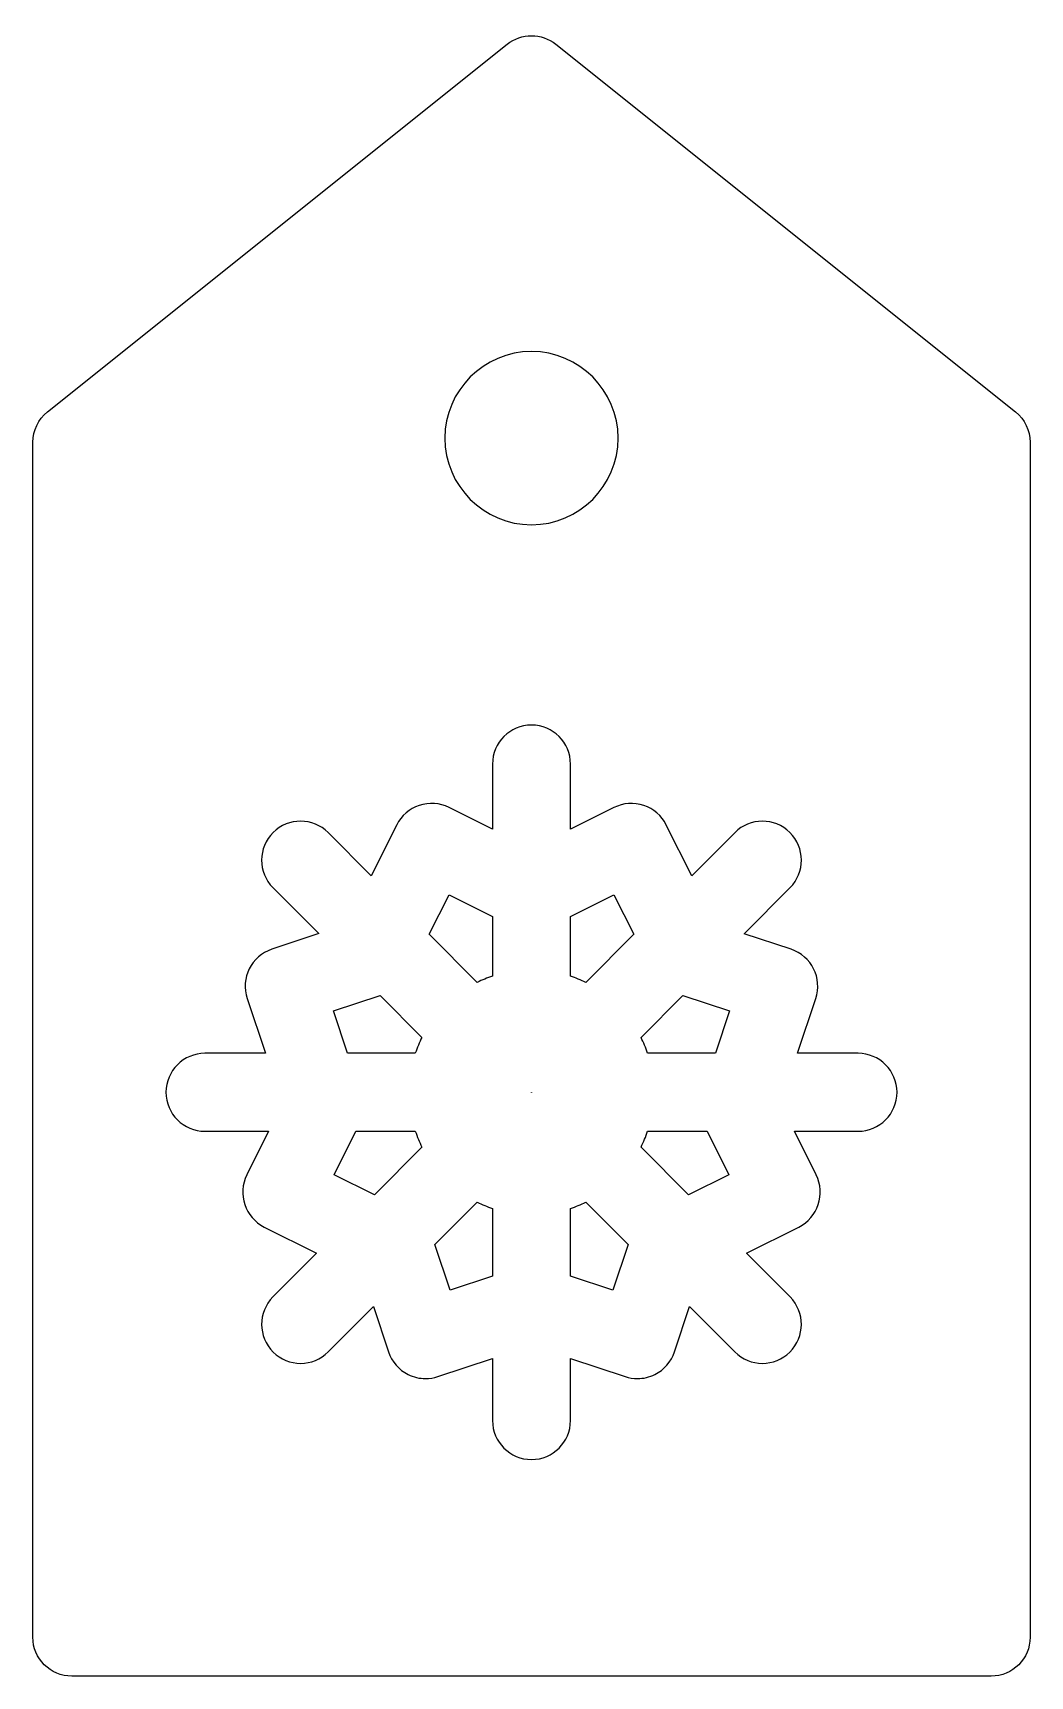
# Model space of a CAD drawing. Header units: centimetres. Extents: x -6.6 to 6.6, y -10.8 to 10.8.
import ezdxf

# ---------------------------------------------------------------- set-up
doc = ezdxf.new("R2010")
doc.units = ezdxf.units.CM
doc.header["$MEASUREMENT"] = 0
doc.layers.add('Layer 1', color=7, linetype='Continuous')

msp = doc.modelspace()

# ---------------------------------------------------------------- linework, layer by layer
at = {"layer": 'Layer 1'}
for points, knots in [([(6.36876, 5.84406), (6.36876, 5.84406), (0.32065, 10.68255), (0.32065, 10.68255), (0.32065, 10.68255), (0.13325, 10.83244), (-0.1331, 10.83244), (-0.32051, 10.68255), (-0.32051, 10.68255), (-0.32051, 10.68255), (-6.36862, 5.84406), (-6.36862, 5.84406), (-6.36862, 5.84406), (-6.49031, 5.74672), (-6.56119, 5.5993), (-6.56119, 5.44337), (-6.56119, 5.44337), (-6.56119, 5.44337), (-6.56119, -10.28178), (-6.56119, -10.28178), (-6.56119, -10.28178), (-6.56119, -10.56521), (-6.33148, -10.79492), (-6.04805, -10.79492), (-6.04805, -10.79492), (-6.04805, -10.79492), (6.04811, -10.79493), (6.04811, -10.79493), (6.04811, -10.79493), (6.33154, -10.79493), (6.56125, -10.56522), (6.56125, -10.28179), (6.56125, -10.28179), (6.56125, -10.28179), (6.56125, 5.44337), (6.56125, 5.44337), (6.56125, 5.44337), (6.56132, 5.5993), (6.49045, 5.74672), (6.36876, 5.84406)], [0, 0, 0, 0, 0.09090909, 0.09090909, 0.09090909, 0.09090909, 0.18181818, 0.18181818, 0.18181818, 0.18181818, 0.27272727, 0.27272727, 0.27272727, 0.27272727, 0.36363636, 0.36363636, 0.36363636, 0.36363636, 0.45454545, 0.45454545, 0.45454545, 0.45454545, 0.54545455, 0.54545455, 0.54545455, 0.54545455, 0.63636364, 0.63636364, 0.63636364, 0.63636364, 0.72727273, 0.72727273, 0.72727273, 0.72727273, 0.81818182, 0.81818182, 0.81818182, 0.81818182, 1, 1, 1, 1]), ([(0, 6.63831), (0.62858, 6.63831), (1.13998, 6.12691), (1.13998, 5.49833), (1.13998, 5.49833), (1.13998, 4.86975), (0.62858, 4.35835), (0, 4.35835), (0, 4.35835), (-0.62858, 4.35835), (-1.13998, 4.86975), (-1.13998, 5.49833), (-1.13998, 5.49833), (-1.13998, 6.12691), (-0.62858, 6.63831), (0, 6.63831)], [0, 0, 0, 0, 0.2, 0.2, 0.2, 0.2, 0.4, 0.4, 0.4, 0.4, 0.6, 0.6, 0.6, 0.6, 1, 1, 1, 1]), ([(4.29663, -3.62378), (4.29663, -3.62378), (3.45985, -3.62378), (3.45985, -3.62378), (3.45985, -3.62378), (3.45985, -3.62378), (3.74612, -4.19653), (3.74612, -4.19653), (3.74612, -4.19653), (3.87275, -4.45001), (3.77004, -4.75823), (3.51663, -4.88494), (3.51663, -4.88494), (3.51663, -4.88494), (2.83004, -5.22834), (2.83004, -5.22834), (2.83004, -5.22834), (2.83004, -5.22834), (3.40214, -5.80356), (3.40214, -5.80356), (3.40214, -5.80356), (3.60205, -6.00449), (3.60118, -6.32943), (3.40018, -6.52926), (3.40018, -6.52926), (3.30001, -6.62885), (3.16916, -6.67857), (3.03831, -6.67857), (3.03831, -6.67857), (2.90652, -6.67857), (2.7748, -6.62812), (2.67448, -6.52729), (2.67448, -6.52729), (2.67448, -6.52729), (2.08065, -5.93026), (2.08065, -5.93026), (2.08065, -5.93026), (2.08065, -5.93026), (1.88147, -6.52795), (1.88147, -6.52795), (1.88147, -6.52795), (1.83844, -6.65713), (1.7459, -6.76384), (1.62406, -6.82469), (1.62406, -6.82469), (1.55217, -6.86067), (1.47351, -6.87892), (1.39464, -6.87892), (1.39464, -6.87892), (1.33997, -6.87892), (1.28509, -6.8702), (1.23224, -6.8526), (1.23224, -6.8526), (1.23224, -6.8526), (0.51323, -6.61278), (0.51323, -6.61278), (0.51323, -6.61278), (0.51323, -6.61278), (0.51323, -7.43051), (0.51323, -7.43051), (0.51323, -7.43051), (0.51323, -7.71394), (0.28352, -7.94365), (0.00009, -7.94365), (0.00009, -7.94365), (-0.28334, -7.94365), (-0.51305, -7.71394), (-0.51305, -7.43051), (-0.51305, -7.43051), (-0.51305, -7.43051), (-0.51305, -6.61271), (-0.51305, -6.61271), (-0.51305, -6.61271), (-0.51305, -6.61271), (-1.23221, -6.85253), (-1.23221, -6.85253), (-1.23221, -6.85253), (-1.28506, -6.87012), (-1.33987, -6.87885), (-1.39461, -6.87885), (-1.39461, -6.87885), (-1.47356, -6.87885), (-1.55221, -6.86068), (-1.6241, -6.82462), (-1.6241, -6.82462), (-1.74579, -6.76378), (-1.8384, -6.65699), (-1.88144, -6.52788), (-1.88144, -6.52788), (-1.88144, -6.52788), (-2.08055, -5.93027), (-2.08055, -5.93027), (-2.08055, -5.93027), (-2.08055, -5.93027), (-2.67424, -6.52723), (-2.67424, -6.52723), (-2.67424, -6.52723), (-2.77456, -6.62806), (-2.90628, -6.67851), (-3.03807, -6.67851), (-3.03807, -6.67851), (-3.16892, -6.67851), (-3.29984, -6.62879), (-3.39994, -6.5292), (-3.39994, -6.5292), (-3.60087, -6.32937), (-3.60174, -6.00442), (-3.4019, -5.8035), (-3.4019, -5.8035), (-3.4019, -5.8035), (-2.8298, -5.22828), (-2.8298, -5.22828), (-2.8298, -5.22828), (-2.8298, -5.22828), (-3.51646, -4.88488), (-3.51646, -4.88488), (-3.51646, -4.88488), (-3.76987, -4.75818), (-3.87266, -4.44995), (-3.74595, -4.19654), (-3.74595, -4.19654), (-3.74595, -4.19654), (-3.45968, -3.62371), (-3.45968, -3.62371), (-3.45968, -3.62371), (-3.45968, -3.62371), (-4.29663, -3.6237), (-4.29663, -3.6237), (-4.29663, -3.6237), (-4.58006, -3.6237), (-4.80977, -3.39399), (-4.80977, -3.11056), (-4.80977, -3.11056), (-4.80977, -2.82713), (-4.58006, -2.59742), (-4.29663, -2.59742), (-4.29663, -2.59742), (-4.29663, -2.59742), (-3.50092, -2.59742), (-3.50092, -2.59742), (-3.50092, -2.59742), (-3.50092, -2.59742), (-3.74074, -1.87775), (-3.74074, -1.87775), (-3.74074, -1.87775), (-3.83037, -1.60893), (-3.68513, -1.31837), (-3.41631, -1.22867), (-3.41631, -1.22867), (-3.41631, -1.22867), (-2.7998, -1.02302), (-2.7998, -1.02302), (-2.7998, -1.02302), (-2.7998, -1.02302), (-3.40199, -0.41755), (-3.40199, -0.41755), (-3.40199, -0.41755), (-3.6019, -0.21662), (-3.60103, 0.10839), (-3.40003, 0.30815), (-3.40003, 0.30815), (-3.19918, 0.50798), (-2.87416, 0.50704), (-2.67433, 0.30619), (-2.67433, 0.30619), (-2.67433, 0.30619), (-2.10856, -0.26264), (-2.10856, -0.26264), (-2.10856, -0.26264), (-2.10856, -0.26264), (-1.77388, 0.40709), (-1.77388, 0.40709), (-1.77388, 0.40709), (-1.71304, 0.52878), (-1.60625, 0.62146), (-1.47714, 0.6645), (-1.47714, 0.6645), (-1.34804, 0.70753), (-1.20701, 0.6975), (-1.08525, 0.63666), (-1.08525, 0.63666), (-1.08525, 0.63666), (-0.51322, 0.35054), (-0.51322, 0.35054), (-0.51322, 0.35054), (-0.51322, 0.35054), (-0.51322, 1.20962), (-0.51322, 1.20962), (-0.51322, 1.20962), (-0.51322, 1.49305), (-0.28351, 1.72276), (-0.00008, 1.72276), (-0.00008, 1.72276), (0.28335, 1.72276), (0.51306, 1.49305), (0.51306, 1.20962), (0.51306, 1.20962), (0.51306, 1.20962), (0.51306, 0.35045), (0.51306, 0.35045), (0.51306, 0.35045), (0.51306, 0.35045), (1.08509, 0.63657), (1.08509, 0.63657), (1.08509, 0.63657), (1.20685, 0.69741), (1.34788, 0.70745), (1.47698, 0.66441), (1.47698, 0.66441), (1.60616, 0.62138), (1.71287, 0.52876), (1.77372, 0.407), (1.77372, 0.407), (1.77372, 0.407), (2.10847, -0.2628), (2.10847, -0.2628), (2.10847, -0.2628), (2.10847, -0.2628), (2.67432, 0.3061), (2.67432, 0.3061), (2.67432, 0.3061), (2.87415, 0.50695), (3.1991, 0.50782), (3.40002, 0.30806), (3.40002, 0.30806), (3.60095, 0.10815), (3.60182, -0.21672), (3.40198, -0.41764), (3.40198, -0.41764), (3.40198, -0.41764), (2.79971, -1.02318), (2.79971, -1.02318), (2.79971, -1.02318), (2.79971, -1.02318), (3.41622, -1.22883), (3.41622, -1.22883), (3.41622, -1.22883), (3.68504, -1.31853), (3.83028, -1.60909), (3.74065, -1.87791), (3.74065, -1.87791), (3.74065, -1.87791), (3.50083, -2.59758), (3.50083, -2.59758), (3.50083, -2.59758), (3.50083, -2.59758), (4.29656, -2.59756), (4.29656, -2.59756), (4.29656, -2.59756), (4.57999, -2.59756), (4.8097, -2.82727), (4.8097, -3.1107), (4.8097, -3.1107), (4.8097, -3.39413), (4.58006, -3.62378), (4.29663, -3.62378)], [0, 0, 0, 0, 0.01538462, 0.01538462, 0.01538462, 0.01538462, 0.03076923, 0.03076923, 0.03076923, 0.03076923, 0.04615385, 0.04615385, 0.04615385, 0.04615385, 0.06153846, 0.06153846, 0.06153846, 0.06153846, 0.07692308, 0.07692308, 0.07692308, 0.07692308, 0.09230769, 0.09230769, 0.09230769, 0.09230769, 0.10769231, 0.10769231, 0.10769231, 0.10769231, 0.12307692, 0.12307692, 0.12307692, 0.12307692, 0.13846154, 0.13846154, 0.13846154, 0.13846154, 0.15384615, 0.15384615, 0.15384615, 0.15384615, 0.16923077, 0.16923077, 0.16923077, 0.16923077, 0.18461538, 0.18461538, 0.18461538, 0.18461538, 0.2, 0.2, 0.2, 0.2, 0.21538462, 0.21538462, 0.21538462, 0.21538462, 0.23076923, 0.23076923, 0.23076923, 0.23076923, 0.24615385, 0.24615385, 0.24615385, 0.24615385, 0.26153846, 0.26153846, 0.26153846, 0.26153846, 0.27692308, 0.27692308, 0.27692308, 0.27692308, 0.29230769, 0.29230769, 0.29230769, 0.29230769, 0.30769231, 0.30769231, 0.30769231, 0.30769231, 0.32307692, 0.32307692, 0.32307692, 0.32307692, 0.33846154, 0.33846154, 0.33846154, 0.33846154, 0.35384615, 0.35384615, 0.35384615, 0.35384615, 0.36923077, 0.36923077, 0.36923077, 0.36923077, 0.38461538, 0.38461538, 0.38461538, 0.38461538, 0.4, 0.4, 0.4, 0.4, 0.41538462, 0.41538462, 0.41538462, 0.41538462, 0.43076923, 0.43076923, 0.43076923, 0.43076923, 0.44615385, 0.44615385, 0.44615385, 0.44615385, 0.46153846, 0.46153846, 0.46153846, 0.46153846, 0.47692308, 0.47692308, 0.47692308, 0.47692308, 0.49230769, 0.49230769, 0.49230769, 0.49230769, 0.50769231, 0.50769231, 0.50769231, 0.50769231, 0.52307692, 0.52307692, 0.52307692, 0.52307692, 0.53846154, 0.53846154, 0.53846154, 0.53846154, 0.55384615, 0.55384615, 0.55384615, 0.55384615, 0.56923077, 0.56923077, 0.56923077, 0.56923077, 0.58461538, 0.58461538, 0.58461538, 0.58461538, 0.6, 0.6, 0.6, 0.6, 0.61538462, 0.61538462, 0.61538462, 0.61538462, 0.63076923, 0.63076923, 0.63076923, 0.63076923, 0.64615385, 0.64615385, 0.64615385, 0.64615385, 0.66153846, 0.66153846, 0.66153846, 0.66153846, 0.67692308, 0.67692308, 0.67692308, 0.67692308, 0.69230769, 0.69230769, 0.69230769, 0.69230769, 0.70769231, 0.70769231, 0.70769231, 0.70769231, 0.72307692, 0.72307692, 0.72307692, 0.72307692, 0.73846154, 0.73846154, 0.73846154, 0.73846154, 0.75384615, 0.75384615, 0.75384615, 0.75384615, 0.76923077, 0.76923077, 0.76923077, 0.76923077, 0.78461538, 0.78461538, 0.78461538, 0.78461538, 0.8, 0.8, 0.8, 0.8, 0.81538462, 0.81538462, 0.81538462, 0.81538462, 0.83076923, 0.83076923, 0.83076923, 0.83076923, 0.84615385, 0.84615385, 0.84615385, 0.84615385, 0.86153846, 0.86153846, 0.86153846, 0.86153846, 0.87692308, 0.87692308, 0.87692308, 0.87692308, 0.89230769, 0.89230769, 0.89230769, 0.89230769, 0.90769231, 0.90769231, 0.90769231, 0.90769231, 0.92307692, 0.92307692, 0.92307692, 0.92307692, 0.93846154, 0.93846154, 0.93846154, 0.93846154, 0.95384615, 0.95384615, 0.95384615, 0.95384615, 0.96923077, 0.96923077, 0.96923077, 0.96923077, 1, 1, 1, 1]), ([(-1.3449, -1.03043), (-1.3449, -1.03043), (-0.71392, -1.66483), (-0.71392, -1.66483), (-0.71392, -1.66483), (-0.64937, -1.63284), (-0.58227, -1.60515), (-0.51321, -1.58189), (-0.51321, -1.58189), (-0.51321, -1.58189), (-0.51321, -0.79709), (-0.51321, -0.79709), (-0.51321, -0.79709), (-0.51321, -0.79709), (-1.08531, -0.5109), (-1.08531, -0.5109), (-1.08531, -0.5109), (-1.08531, -0.5109), (-1.3449, -1.03043), (-1.3449, -1.03043)], [0, 0, 0, 0, 0.16666667, 0.16666667, 0.16666667, 0.16666667, 0.33333333, 0.33333333, 0.33333333, 0.33333333, 0.5, 0.5, 0.5, 0.5, 0.66666667, 0.66666667, 0.66666667, 0.66666667, 1, 1, 1, 1]), ([(0.51314, -0.79716), (0.51314, -0.79716), (0.51314, -1.58203), (0.51314, -1.58203), (0.51314, -1.58203), (0.5822, -1.60529), (0.6493, -1.63292), (0.71385, -1.66497), (0.71385, -1.66497), (0.71385, -1.66497), (1.3449, -1.0305), (1.3449, -1.0305), (1.3449, -1.0305), (1.3449, -1.0305), (1.08531, -0.51096), (1.08531, -0.51096), (1.08531, -0.51096), (1.08531, -0.51096), (0.51314, -0.79716), (0.51314, -0.79716)], [0, 0, 0, 0, 0.16666667, 0.16666667, 0.16666667, 0.16666667, 0.33333333, 0.33333333, 0.33333333, 0.33333333, 0.5, 0.5, 0.5, 0.5, 0.66666667, 0.66666667, 0.66666667, 0.66666667, 1, 1, 1, 1]), ([(-2.6049, -2.04), (-2.6049, -2.04), (-2.41917, -2.59741), (-2.41917, -2.59741), (-2.41917, -2.59741), (-2.41917, -2.59741), (-1.52875, -2.59742), (-1.52875, -2.59742), (-1.52875, -2.59742), (-1.50454, -2.52538), (-1.47539, -2.45567), (-1.44166, -2.38857), (-1.44166, -2.38857), (-1.44166, -2.38857), (-1.99173, -1.83544), (-1.99173, -1.83544), (-1.99173, -1.83544), (-1.99173, -1.83544), (-2.6049, -2.04), (-2.6049, -2.04)], [0, 0, 0, 0, 0.16666667, 0.16666667, 0.16666667, 0.16666667, 0.33333333, 0.33333333, 0.33333333, 0.33333333, 0.5, 0.5, 0.5, 0.5, 0.66666667, 0.66666667, 0.66666667, 0.66666667, 1, 1, 1, 1]), ([(1.44151, -2.38871), (1.47524, -2.45573), (1.50432, -2.52545), (1.52852, -2.59741), (1.52852, -2.59741), (1.52852, -2.59741), (2.4191, -2.59742), (2.4191, -2.59742), (2.4191, -2.59742), (2.4191, -2.59742), (2.60483, -2.04001), (2.60483, -2.04001), (2.60483, -2.04001), (2.60483, -2.04001), (1.99173, -1.83552), (1.99173, -1.83552), (1.99173, -1.83552), (1.99173, -1.83552), (1.44151, -2.38871), (1.44151, -2.38871)], [0, 0, 0, 0, 0.16666667, 0.16666667, 0.16666667, 0.16666667, 0.33333333, 0.33333333, 0.33333333, 0.33333333, 0.5, 0.5, 0.5, 0.5, 0.66666667, 0.66666667, 0.66666667, 0.66666667, 1, 1, 1, 1]), ([(0, -3.10794), (-0.00022, -3.10816), (-0.00044, -3.10845), (-0.00065, -3.10867), (-0.00065, -3.10867), (-0.00065, -3.10932), (-0.00058, -3.10998), (-0.00058, -3.11063), (-0.00058, -3.11063), (-0.00058, -3.11128), (-0.00065, -3.11187), (-0.00065, -3.11252), (-0.00065, -3.11252), (-0.00043, -3.11274), (-0.00021, -3.11303), (0, -3.11325), (0, -3.11325), (0.00029, -3.11296), (0.00051, -3.11267), (0.0008, -3.11238), (0.0008, -3.11238), (0.0008, -3.11238), (0.00073, -3.11122), (0.00073, -3.11064), (0.00073, -3.11064), (0.00073, -3.11006), (0.0008, -3.10948), (0.0008, -3.10948), (0.0008, -3.10948), (0.00051, -3.10852), (0.00029, -3.10823), (0, -3.10794)], [0, 0, 0, 0, 0.11111111, 0.11111111, 0.11111111, 0.11111111, 0.22222222, 0.22222222, 0.22222222, 0.22222222, 0.33333333, 0.33333333, 0.33333333, 0.33333333, 0.44444444, 0.44444444, 0.44444444, 0.44444444, 0.55555556, 0.55555556, 0.55555556, 0.55555556, 0.66666667, 0.66666667, 0.66666667, 0.66666667, 0.77777778, 0.77777778, 0.77777778, 0.77777778, 1, 1, 1, 1]), ([(-2.31246, -3.62378), (-2.31246, -3.62378), (-2.59865, -4.19646), (-2.59865, -4.19646), (-2.59865, -4.19646), (-2.59865, -4.19646), (-2.0677, -4.46201), (-2.0677, -4.46201), (-2.0677, -4.46201), (-2.0677, -4.46201), (-1.44166, -3.83256), (-1.44166, -3.83256), (-1.44166, -3.83256), (-1.47539, -3.76546), (-1.50447, -3.69575), (-1.52875, -3.62378), (-1.52875, -3.62378), (-1.52875, -3.62378), (-2.31246, -3.62378), (-2.31246, -3.62378)], [0, 0, 0, 0, 0.16666667, 0.16666667, 0.16666667, 0.16666667, 0.33333333, 0.33333333, 0.33333333, 0.33333333, 0.5, 0.5, 0.5, 0.5, 0.66666667, 0.66666667, 0.66666667, 0.66666667, 1, 1, 1, 1]), ([(1.5286, -3.62378), (1.50439, -3.69575), (1.47532, -3.76539), (1.44159, -3.83248), (1.44159, -3.83248), (1.44159, -3.83248), (2.06777, -4.46201), (2.06777, -4.46201), (2.06777, -4.46201), (2.06777, -4.46201), (2.59865, -4.19646), (2.59865, -4.19646), (2.59865, -4.19646), (2.59865, -4.19646), (2.31238, -3.62378), (2.31238, -3.62378), (2.31238, -3.62378), (2.31238, -3.62378), (1.5286, -3.62378), (1.5286, -3.62378)], [0, 0, 0, 0, 0.16666667, 0.16666667, 0.16666667, 0.16666667, 0.33333333, 0.33333333, 0.33333333, 0.33333333, 0.5, 0.5, 0.5, 0.5, 0.66666667, 0.66666667, 0.66666667, 0.66666667, 1, 1, 1, 1]), ([(-1.27032, -5.11567), (-1.27032, -5.11567), (-1.07012, -5.71656), (-1.07012, -5.71656), (-1.07012, -5.71656), (-1.07012, -5.71656), (-0.51321, -5.53083), (-0.51321, -5.53083), (-0.51321, -5.53083), (-0.51321, -5.53083), (-0.51322, -4.63931), (-0.51322, -4.63931), (-0.51322, -4.63931), (-0.58235, -4.61605), (-0.64938, -4.58835), (-0.714, -4.55637), (-0.714, -4.55637), (-0.714, -4.55637), (-1.27032, -5.11567), (-1.27032, -5.11567)], [0, 0, 0, 0, 0.16666667, 0.16666667, 0.16666667, 0.16666667, 0.33333333, 0.33333333, 0.33333333, 0.33333333, 0.5, 0.5, 0.5, 0.5, 0.66666667, 0.66666667, 0.66666667, 0.66666667, 1, 1, 1, 1]), ([(0.51314, -4.63923), (0.51314, -4.63923), (0.51314, -5.53089), (0.51314, -5.53089), (0.51314, -5.53089), (0.51314, -5.53089), (1.06997, -5.71662), (1.06997, -5.71662), (1.06997, -5.71662), (1.06997, -5.71662), (1.27024, -5.11573), (1.27024, -5.11573), (1.27024, -5.11573), (1.27024, -5.11573), (0.71384, -4.55635), (0.71384, -4.55635), (0.71384, -4.55635), (0.64937, -4.58827), (0.58228, -4.61597), (0.51314, -4.63923)], [0, 0, 0, 0, 0.16666667, 0.16666667, 0.16666667, 0.16666667, 0.33333333, 0.33333333, 0.33333333, 0.33333333, 0.5, 0.5, 0.5, 0.5, 0.66666667, 0.66666667, 0.66666667, 0.66666667, 1, 1, 1, 1])]:
    msp.add_open_spline(points, degree=3, knots=knots, dxfattribs=at)

doc.saveas('drawing.dxf')
